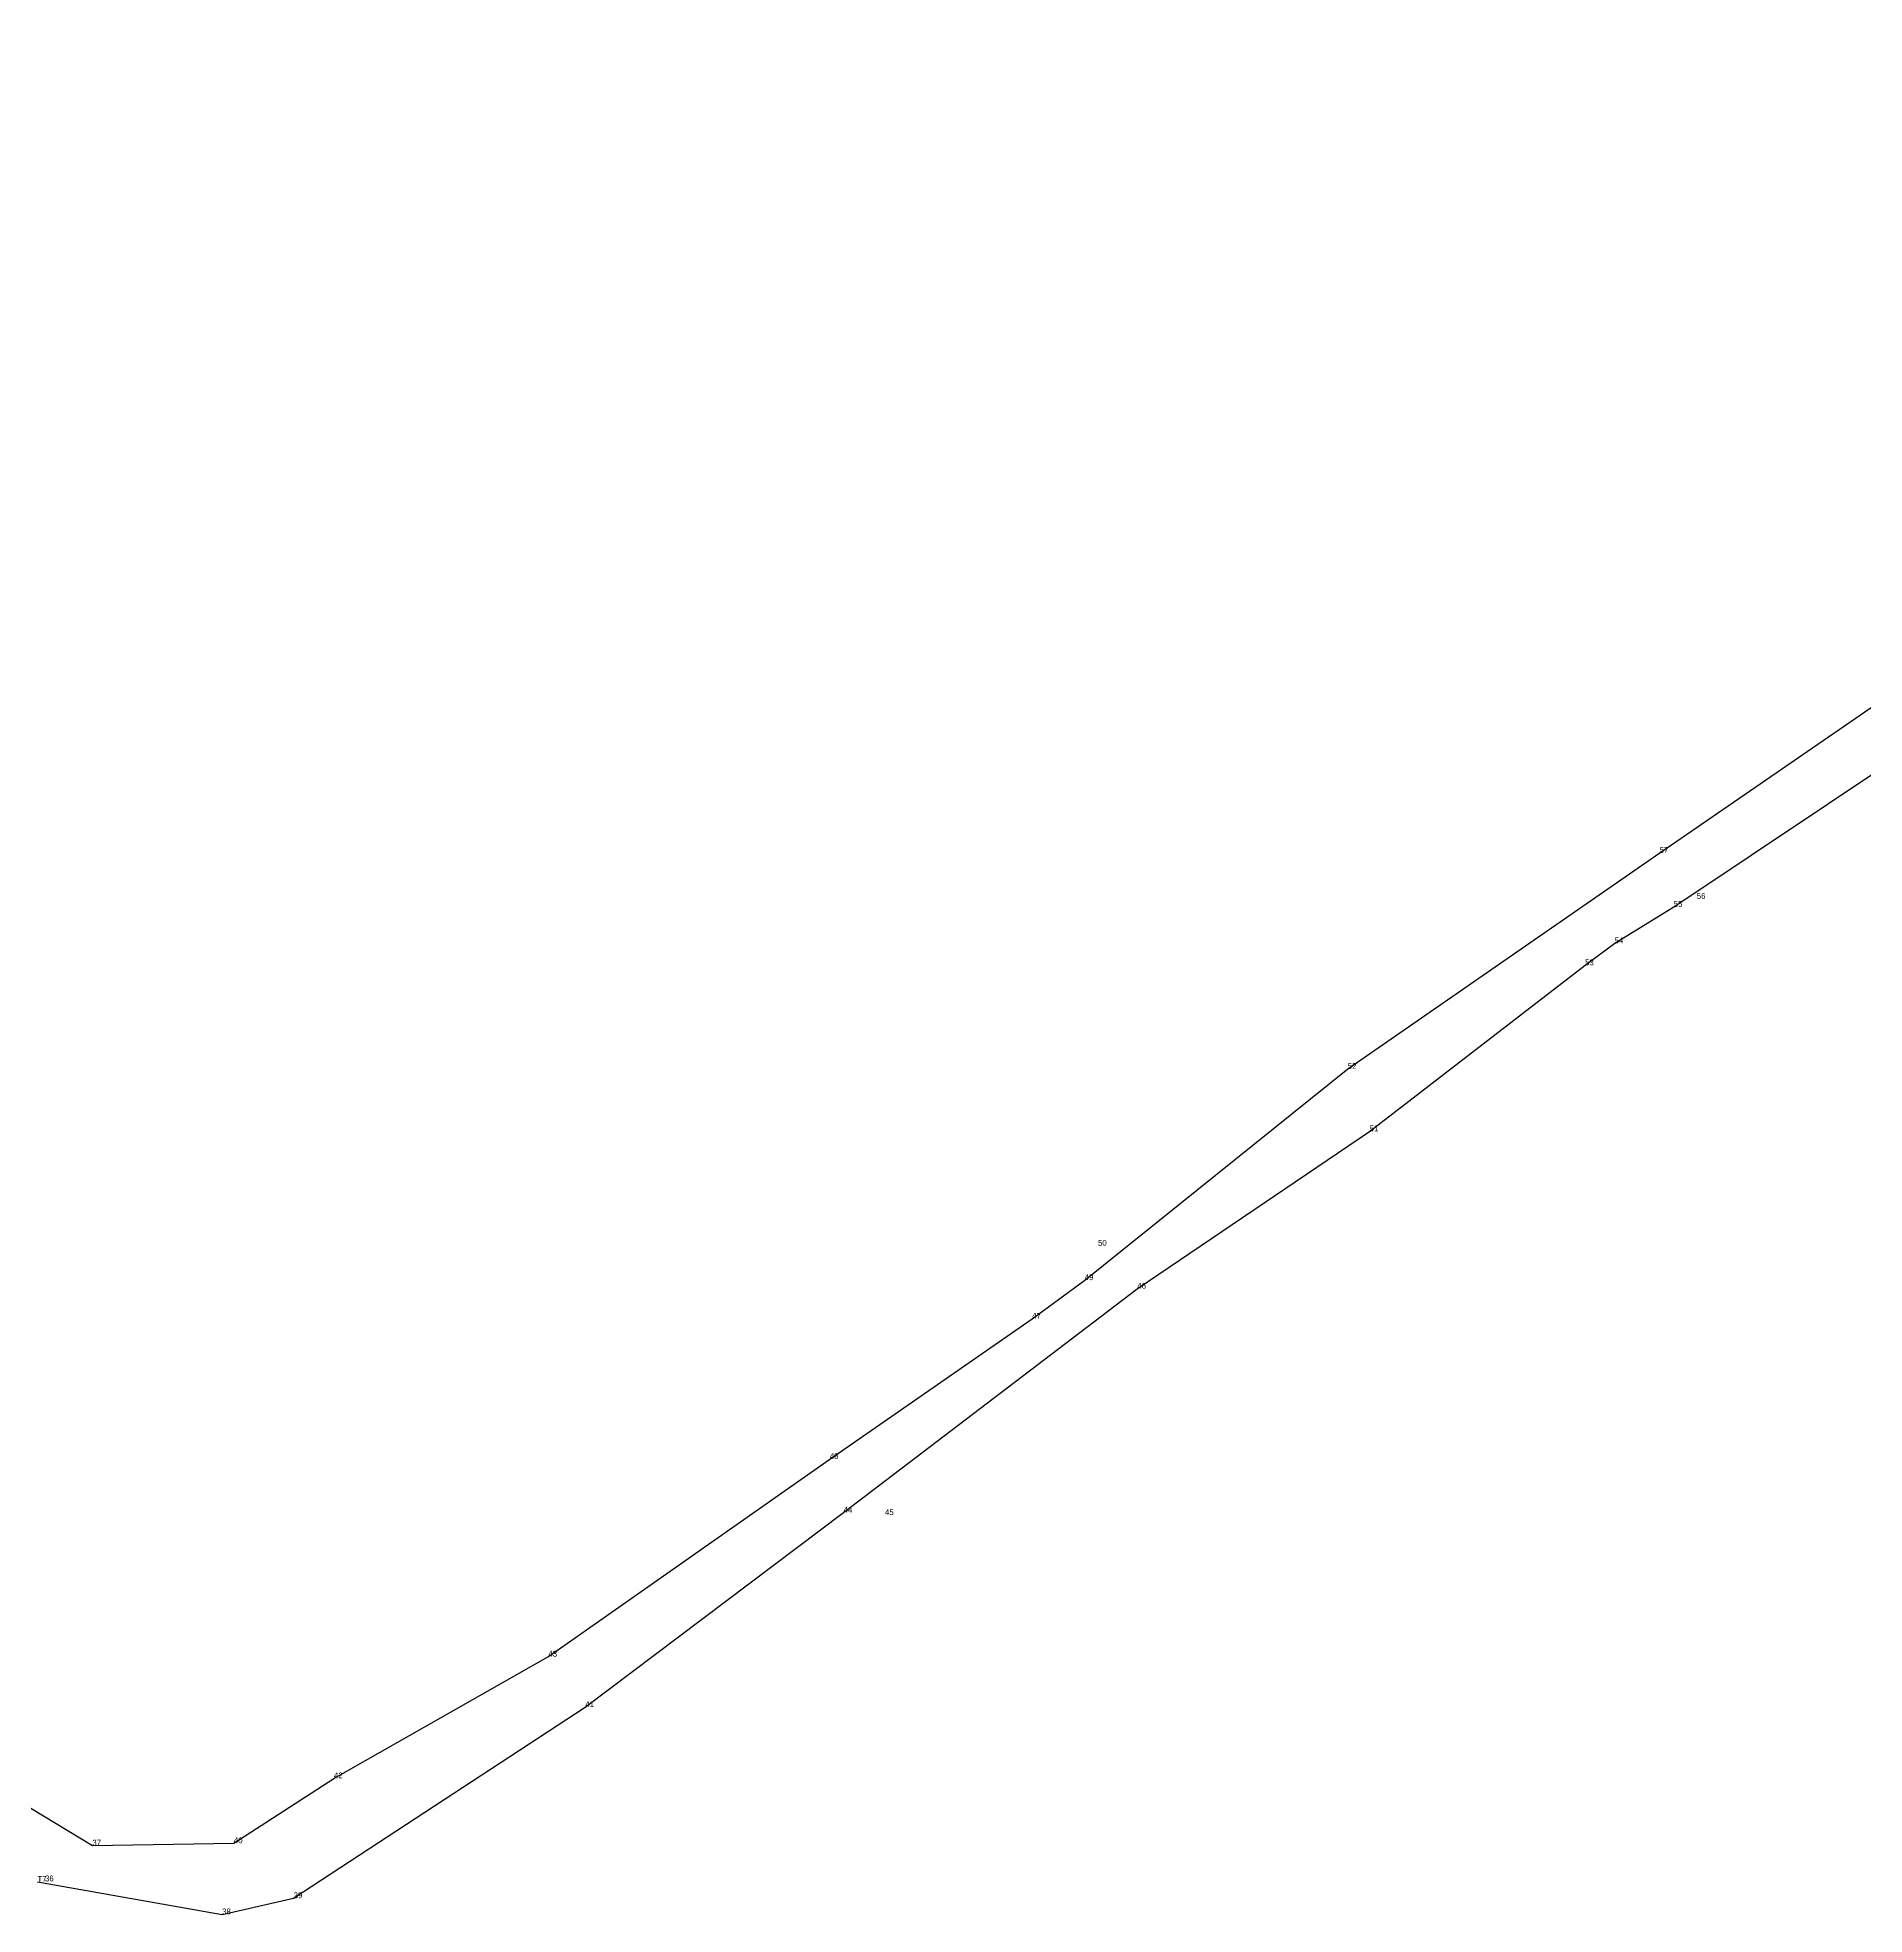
# Model space of a CAD drawing. Extents: x 554259 to 558738, y 1848974 to 1849981.
# Drawn here: x 555380 to 555943, y 1849397 to 1849976 of the extents above; entities that cross this region are included whole.
import ezdxf

# ---------------------------------------------------------------- set-up
doc = ezdxf.new("R2010")
doc.units = 0
for name, color, linetype in [('Level 12', 7, 'Continuous'), ('Level 57', 7, 'Continuous'), ('Level 7', 7, 'Continuous')]:
    doc.layers.add(name, color=color, linetype=linetype)

msp = doc.modelspace()

# ---------------------------------------------------------------- linework, layer by layer
at = {"layer": 'Level 57'}
for p, q in [((555884.32, 1849708.2), (555964.14, 1849761.63)), ((555866.1, 1849696.98), (555884.32, 1849708.2)), ((555856.97, 1849690.19), (555866.1, 1849696.98)), ((555790.51, 1849638.98), (555856.97, 1849690.19)), ((555718.88, 1849590.43), (555790.51, 1849638.98)), ((555628.3, 1849521.39), (555718.88, 1849590.43)), ((555548.65, 1849461.42), (555628.3, 1849521.39)), ((555458.71, 1849402.47), (555548.65, 1849461.42)), ((555379.7, 1849407.54), (555436.65, 1849397.48)), ((555436.65, 1849397.48), (555458.71, 1849402.47))]:
    msp.add_line(p, q, dxfattribs=at)
msp.add_lwpolyline([(555355.12, 1849443.77), (555396.63, 1849418.69), (555440.27, 1849419.4), (555471.12, 1849439.43), (555537.27, 1849476.97), (555624.06, 1849537.92), (555686.46, 1849581.18), (555702.65, 1849593.09), (555783.79, 1849658.26), (555879.97, 1849724.88), (555954.71, 1849776.29), (556025.7, 1849822.04), (556107.83, 1849851.07), (556194.64, 1849852.53), (556290.35, 1849893.67), (556348.53, 1849926.17), (556437.47, 1849962.64), (556526.74, 1849976.32)], dxfattribs=at)
at = {"layer": 'Level 7'}
for p, q in [((555879.968, 1849724.883), (555879.968, 1849724.883)), ((555884.316, 1849708.202), (555884.316, 1849708.202)), ((555891.412, 1849710.647), (555891.412, 1849710.647)), ((555866.095, 1849696.983), (555866.095, 1849696.983)), ((555856.971, 1849690.194), (555856.971, 1849690.194)), ((555783.786, 1849658.256), (555783.786, 1849658.256)), ((555790.507, 1849638.983), (555790.507, 1849638.983)), ((555706.761, 1849603.689), (555706.761, 1849603.689)), ((555702.649, 1849593.09), (555702.649, 1849593.09)), ((555718.879, 1849590.426), (555718.879, 1849590.426)), ((555686.464, 1849581.176), (555686.464, 1849581.176)), ((555624.061, 1849537.918), (555624.061, 1849537.918)), ((555628.297, 1849521.392), (555628.297, 1849521.392)), ((555641.083, 1849520.628), (555641.083, 1849520.628)), ((555537.274, 1849476.966), (555537.274, 1849476.966)), ((555548.654, 1849461.416), (555548.654, 1849461.416)), ((555471.123, 1849439.431), (555471.123, 1849439.431)), ((555396.626, 1849418.689), (555396.626, 1849418.689)), ((555440.274, 1849419.397), (555440.274, 1849419.397)), ((555382.043, 1849407.658), (555382.043, 1849407.658)), ((555458.71, 1849402.467), (555458.71, 1849402.467)), ((555436.65, 1849397.476), (555436.65, 1849397.476))]:
    msp.add_line(p, q, dxfattribs=at)

# ---------------------------------------------------------------- texts
at = {"layer": 'Level 12'}
for s, p in [('57', (555879.97, 1849724.88)), ('55', (555884.32, 1849708.2)), ('56', (555891.41, 1849710.65)), ('54', (555866.1, 1849696.98)), ('53', (555856.97, 1849690.19)), ('52', (555783.79, 1849658.26)), ('51', (555790.51, 1849638.98)), ('50', (555706.76, 1849603.69)), ('49', (555702.65, 1849593.09)), ('46', (555718.88, 1849590.43)), ('47', (555686.46, 1849581.18)), ('48', (555624.06, 1849537.92)), ('44', (555628.3, 1849521.39)), ('45', (555641.08, 1849520.63)), ('43', (555537.27, 1849476.97)), ('41', (555548.65, 1849461.42)), ('42', (555471.12, 1849439.43)), ('37', (555396.63, 1849418.69)), ('40', (555440.27, 1849419.4)), ('T7', (555379.7, 1849407.54)), ('36', (555382.04, 1849407.66)), ('39', (555458.71, 1849402.47)), ('38', (555436.65, 1849397.48))]:
    msp.add_text(s, height=1.8, dxfattribs=at).set_placement(p)

doc.saveas('drawing.dxf')
